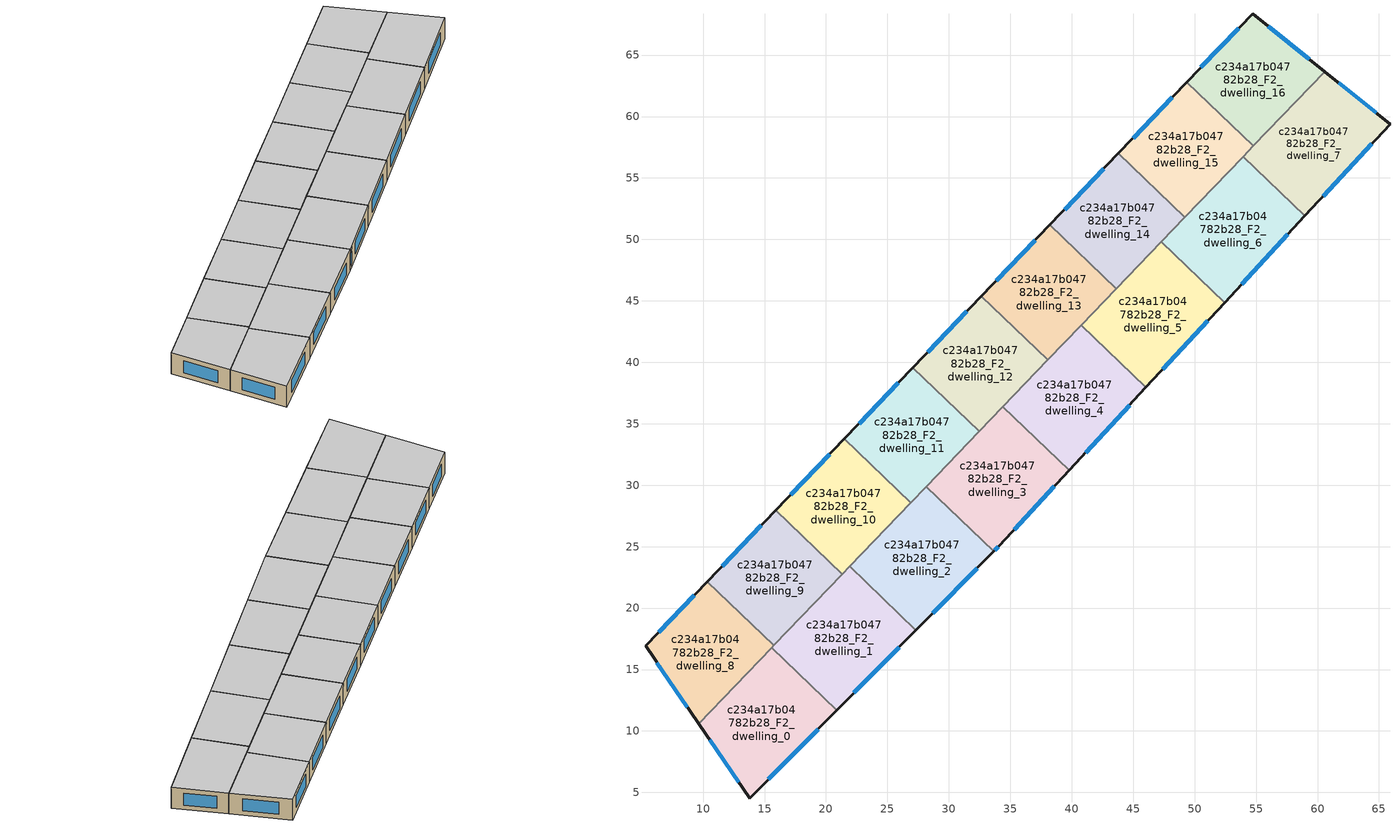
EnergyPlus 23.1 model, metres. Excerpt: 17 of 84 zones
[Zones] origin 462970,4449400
c234a17b04782b28_F2_dwelling_0
 floor to c234a17b04782b28_F1_dwelling_0 (EU_floor_Construction): 20.88,11.7 13.79,4.52 9.64,10.59 15.58,16.78 z6
 wall outside (EU_wall_Construction): 9.64,10.59 13.79,4.52 20.88,11.7 z6:9
 wall to c234a17b04782b28_F2_dwelling_1 (EU_wall_Construction): 20.88,11.7 15.58,16.78 z6:9
 wall to c234a17b04782b28_F2_dwelling_8 (EU_wall_Construction): 15.58,16.78 9.64,10.59 z6:9
 window (EU_Window_Construction): 15.31,6.06 19.36,10.16 / 10.53,9.29 12.9,5.82 z6.64:8.36
 ceiling to c234a17b04782b28_F3_dwelling_0 (EU_floor_Construction): 13.79,4.52 20.88,11.7 15.58,16.78 9.64,10.59 z9
c234a17b04782b28_F2_dwelling_1
 floor to c234a17b04782b28_F1_dwelling_1 (EU_floor_Construction): 27.32,18.21 20.88,11.7 15.58,16.78 21.93,23.39 z6
 wall outside (EU_wall_Construction): 20.88,11.7 27.32,18.21 z6:9
 wall to c234a17b04782b28_F2_dwelling_2 (EU_wall_Construction): 27.32,18.21 21.93,23.39 z6:9
 wall to c234a17b04782b28_F2_dwelling_9 (EU_wall_Construction): 21.33,22.77 15.76,16.96 z6:9
 wall to c234a17b04782b28_F2_dwelling_8 (EU_wall_Construction): 15.76,16.96 15.58,16.78 z6:9
 wall to c234a17b04782b28_F2_dwelling_10 (EU_wall_Construction): 21.93,23.39 21.33,22.77 z6:9
 window (EU_Window_Construction): 22.26,13.09 25.94,16.82 z6.64:8.36
 ceiling to c234a17b04782b28_F3_dwelling_1 (EU_floor_Construction): 20.88,11.7 27.32,18.21 21.93,23.39 15.58,16.78 z9
c234a17b04782b28_F2_dwelling_10
 floor to c234a17b04782b28_F1_dwelling_10 (EU_floor_Construction): 26.91,28.58 21.33,22.77 15.92,27.96 21.5,33.77 z6
 wall outside (EU_wall_Construction): 21.5,33.77 15.92,27.96 z6:9
 wall to c234a17b04782b28_F2_dwelling_9 (EU_wall_Construction): 15.92,27.96 21.33,22.77 z6:9
 wall to c234a17b04782b28_F2_dwelling_11 (EU_wall_Construction): 26.91,28.58 21.5,33.77 z6:9
 wall to c234a17b04782b28_F2_dwelling_2 (EU_wall_Construction): 21.93,23.39 26.91,28.58 z6:9
 window (EU_Window_Construction): 20.3,32.53 17.12,29.21 z6.64:8.36
 ceiling to c234a17b04782b28_F3_dwelling_10 (EU_floor_Construction): 21.33,22.77 26.91,28.58 21.5,33.77 15.92,27.96 z9
c234a17b04782b28_F2_dwelling_11
 floor to c234a17b04782b28_F1_dwelling_11 (EU_floor_Construction): 32.48,34.38 26.91,28.58 21.5,33.77 27.07,39.58 z6
 wall outside (EU_wall_Construction): 27.07,39.58 21.5,33.77 z6:9
 wall to c234a17b04782b28_F2_dwelling_12 (EU_wall_Construction): 32.48,34.38 27.07,39.58 z6:9
 wall to c234a17b04782b28_F2_dwelling_3 (EU_wall_Construction): 28.17,29.89 32.48,34.38 z6:9
 wall to c234a17b04782b28_F2_dwelling_2 (EU_wall_Construction): 26.91,28.57 28.17,29.89 z6:9
 window (EU_Window_Construction): 25.88,38.33 22.69,35.01 z6.64:8.36
 ceiling to c234a17b04782b28_F3_dwelling_11 (EU_floor_Construction): 26.91,28.58 32.48,34.38 27.07,39.58 21.5,33.77 z9
c234a17b04782b28_F2_dwelling_12
 floor to c234a17b04782b28_F1_dwelling_12 (EU_floor_Construction): 38.06,40.19 32.48,34.38 27.07,39.58 32.65,45.38 z6
 wall outside (EU_wall_Construction): 32.65,45.38 27.07,39.58 z6:9
 wall to c234a17b04782b28_F2_dwelling_13 (EU_wall_Construction): 38.06,40.19 32.65,45.38 z6:9
 wall to c234a17b04782b28_F2_dwelling_4 (EU_wall_Construction): 34.4,36.38 38.06,40.19 z6:9
 wall to c234a17b04782b28_F2_dwelling_3 (EU_wall_Construction): 32.48,34.38 34.4,36.38 z6:9
 window (EU_Window_Construction): 31.45,44.14 28.26,40.82 z6.64:8.36
 ceiling to c234a17b04782b28_F3_dwelling_12 (EU_floor_Construction): 32.48,34.38 38.06,40.19 32.65,45.38 27.07,39.58 z9
c234a17b04782b28_F2_dwelling_13
 floor to c234a17b04782b28_F1_dwelling_13 (EU_floor_Construction): 43.63,45.99 38.06,40.19 32.65,45.38 38.22,51.19 z6
 wall outside (EU_wall_Construction): 38.22,51.19 32.65,45.38 z6:9
 wall to c234a17b04782b28_F2_dwelling_14 (EU_wall_Construction): 43.63,45.99 38.22,51.19 z6:9
 wall to c234a17b04782b28_F2_dwelling_5 (EU_wall_Construction): 40.77,43.01 43.63,45.99 z6:9
 wall to c234a17b04782b28_F2_dwelling_4 (EU_wall_Construction): 38.06,40.19 40.77,43.01 z6:9
 window (EU_Window_Construction): 37.03,49.94 33.84,46.63 z6.64:8.36
 ceiling to c234a17b04782b28_F3_dwelling_13 (EU_floor_Construction): 38.06,40.19 43.63,45.99 38.22,51.19 32.65,45.38 z9
c234a17b04782b28_F2_dwelling_14
 floor to c234a17b04782b28_F1_dwelling_14 (EU_floor_Construction): 49.21,51.8 43.63,45.99 38.22,51.19 43.79,56.99 z6
 wall outside (EU_wall_Construction): 43.79,56.99 38.22,51.19 z6:9
 wall to c234a17b04782b28_F2_dwelling_15 (EU_wall_Construction): 49.21,51.8 43.79,56.99 z6:9
 wall to c234a17b04782b28_F2_dwelling_6 (EU_wall_Construction): 47.28,49.8 49.21,51.8 z6:9
 wall to c234a17b04782b28_F2_dwelling_5 (EU_wall_Construction): 43.63,45.99 47.28,49.8 z6:9
 window (EU_Window_Construction): 42.6,55.75 39.41,52.43 z6.64:8.36
 ceiling to c234a17b04782b28_F3_dwelling_14 (EU_floor_Construction): 43.63,45.99 49.21,51.8 43.79,56.99 38.22,51.19 z9
c234a17b04782b28_F2_dwelling_15
 floor to c234a17b04782b28_F1_dwelling_15 (EU_floor_Construction): 54.78,57.61 49.21,51.8 43.79,56.99 49.37,62.8 z6
 wall outside (EU_wall_Construction): 49.37,62.8 43.79,56.99 z6:9
 wall to c234a17b04782b28_F2_dwelling_16 (EU_wall_Construction): 54.78,57.61 49.37,62.8 z6:9
 wall to c234a17b04782b28_F2_dwelling_7 (EU_wall_Construction): 53.96,56.75 54.78,57.61 z6:9
 wall to c234a17b04782b28_F2_dwelling_6 (EU_wall_Construction): 49.21,51.8 53.95,56.75 z6:9
 window (EU_Window_Construction): 48.18,61.56 44.99,58.24 z6.64:8.36
 ceiling to c234a17b04782b28_F3_dwelling_15 (EU_floor_Construction): 49.21,51.8 54.78,57.61 49.37,62.8 43.79,56.99 z9
c234a17b04782b28_F2_dwelling_16
 floor to c234a17b04782b28_F1_dwelling_16 (EU_floor_Construction): 60.59,63.65 54.78,57.61 49.37,62.8 54.71,68.37 z6
 wall outside (EU_wall_Construction): 60.59,63.65 54.71,68.37 49.37,62.8 z6:9
 wall to c234a17b04782b28_F2_dwelling_7 (EU_wall_Construction): 54.78,57.61 60.59,63.65 z6:9
 window (EU_Window_Construction): 53.57,67.17 50.51,63.99 / 59.33,64.66 55.97,67.36 z6.64:8.36
 ceiling to c234a17b04782b28_F3_dwelling_16 (EU_floor_Construction): 54.78,57.61 60.59,63.65 54.71,68.37 49.37,62.8 z9
c234a17b04782b28_F2_dwelling_2
 floor to c234a17b04782b28_F1_dwelling_2 (EU_floor_Construction): 33.66,24.62 27.32,18.21 21.93,23.39 28.17,29.89 z6
 wall outside (EU_wall_Construction): 27.32,18.21 33.66,24.62 z6:9
 wall to c234a17b04782b28_F2_dwelling_3 (EU_wall_Construction): 33.66,24.62 28.17,29.89 z6:9
 window (EU_Window_Construction): 28.68,19.59 32.3,23.25 z6.64:8.36
 ceiling to c234a17b04782b28_F3_dwelling_2 (EU_floor_Construction): 27.32,18.21 33.66,24.62 28.17,29.89 21.93,23.39 z9
c234a17b04782b28_F2_dwelling_3
 floor to c234a17b04782b28_F1_dwelling_3 (EU_floor_Construction): 39.79,31.21 34.11,25.08 33.66,24.62 28.17,29.89 34.4,36.38 z6
 wall outside (EU_wall_Construction): 33.66,24.62 34.11,25.08 39.79,31.21 z6:9
 wall to c234a17b04782b28_F2_dwelling_4 (EU_wall_Construction): 39.79,31.21 34.4,36.38 z6:9
 window (EU_Window_Construction): 33.75,24.72 34.01,24.98 / 35.32,26.39 38.57,29.9 z6.64:8.36
 ceiling to c234a17b04782b28_F3_dwelling_3 (EU_floor_Construction): 34.11,25.08 39.79,31.21 34.4,36.38 28.17,29.89 33.66,24.62 z9
c234a17b04782b28_F2_dwelling_4
 floor to c234a17b04782b28_F1_dwelling_4 (EU_floor_Construction): 46.04,37.96 39.79,31.21 34.4,36.38 40.77,43.01 z6
 wall outside (EU_wall_Construction): 39.79,31.21 46.04,37.96 z6:9
 wall to c234a17b04782b28_F2_dwelling_5 (EU_wall_Construction): 46.04,37.96 40.77,43.01 z6:9
 window (EU_Window_Construction): 41.13,32.65 44.7,36.51 z6.64:8.36
 ceiling to c234a17b04782b28_F3_dwelling_4 (EU_floor_Construction): 39.79,31.21 46.04,37.96 40.77,43.01 34.4,36.38 z9
c234a17b04782b28_F2_dwelling_5
 floor to c234a17b04782b28_F1_dwelling_5 (EU_floor_Construction): 52.43,44.86 46.04,37.96 40.77,43.01 47.28,49.8 z6
 wall outside (EU_wall_Construction): 46.04,37.96 52.43,44.86 z6:9
 wall to c234a17b04782b28_F2_dwelling_6 (EU_wall_Construction): 52.43,44.86 47.28,49.8 z6:9
 window (EU_Window_Construction): 47.41,39.43 51.06,43.38 z6.64:8.36
 ceiling to c234a17b04782b28_F3_dwelling_5 (EU_floor_Construction): 46.04,37.96 52.43,44.86 47.28,49.8 40.77,43.01 z9
c234a17b04782b28_F2_dwelling_6
 floor to c234a17b04782b28_F1_dwelling_6 (EU_floor_Construction): 58.98,51.92 52.43,44.86 47.28,49.8 53.96,56.75 z6
 wall outside (EU_wall_Construction): 52.43,44.86 58.98,51.92 z6:9
 wall to c234a17b04782b28_F2_dwelling_7 (EU_wall_Construction): 58.98,51.92 53.96,56.75 z6:9
 window (EU_Window_Construction): 53.83,46.37 57.58,50.41 z6.64:8.36
 ceiling to c234a17b04782b28_F3_dwelling_6 (EU_floor_Construction): 52.43,44.86 58.98,51.92 53.96,56.75 47.28,49.8 z9
c234a17b04782b28_F2_dwelling_7
 floor to c234a17b04782b28_F1_dwelling_7 (EU_floor_Construction): 65.9,59.39 58.98,51.92 53.96,56.75 60.59,63.65 z6
 wall outside (EU_wall_Construction): 58.98,51.92 65.9,59.39 60.59,63.65 z6:9
 window (EU_Window_Construction): 64.76,60.3 61.72,62.74 / 60.46,53.52 64.42,57.79 z6.64:8.36
 ceiling to c234a17b04782b28_F3_dwelling_7 (EU_floor_Construction): 58.98,51.92 65.9,59.39 60.59,63.65 53.96,56.75 z9
c234a17b04782b28_F2_dwelling_8
 floor to c234a17b04782b28_F1_dwelling_8 (EU_floor_Construction): 15.76,16.96 9.64,10.59 5.31,16.92 10.35,22.16 z6
 wall outside (EU_wall_Construction): 10.35,22.16 5.31,16.92 9.64,10.59 z6:9
 wall to c234a17b04782b28_F2_dwelling_9 (EU_wall_Construction): 15.76,16.96 10.35,22.16 z6:9
 window (EU_Window_Construction): 6.24,15.56 8.71,11.95 / 9.27,21.03 6.39,18.04 z6.64:8.36
 ceiling to c234a17b04782b28_F3_dwelling_8 (EU_floor_Construction): 9.64,10.59 15.76,16.96 10.35,22.16 5.31,16.92 z9
c234a17b04782b28_F2_dwelling_9
 floor to c234a17b04782b28_F1_dwelling_9 (EU_floor_Construction): 21.33,22.77 15.76,16.96 10.35,22.16 15.92,27.96 z6
 wall outside (EU_wall_Construction): 15.92,27.96 10.35,22.16 z6:9
 window (EU_Window_Construction): 14.73,26.72 11.54,23.4 z6.64:8.36
 ceiling to c234a17b04782b28_F3_dwelling_9 (EU_floor_Construction): 15.76,16.96 21.33,22.77 15.92,27.96 10.35,22.16 z9
[Building]
EU S2 Campaign: North Axis=0; Terrain=City; Solar Distribution=FullExterior
[Site:Location]
Yerevan-Zvartnots.Intl.AP: Latitude=40.15; Longitude=44.383; Time Zone=4; Elevation=854
[SizingPeriod:WeatherFileDays]
AnnualSizingPeriod: Begin Month=1; Begin Day of Month=1; End Month=12; End Day of Month=31; Day of Week for Start Day=Monday; Use Weather File Daylight Saving Period=No; Use Weather File Rain and Snow Indicators=No
[MATERIAL]
EU_InternalMass_Material: Roughness=MediumRough; Thickness=0.1; Conductivity=1; Density=1800; Specific Heat=900; Thermal Absorptance=0.9; Solar Absorptance=0.7; Visible Absorptance=0.7
[MATERIAL:NOMASS] Roughness=MediumRough; Thermal Absorptance=0.9; Solar Absorptance=0.7; Visible Absorptance=0.7
Name | Thermal Resistance
EU_wall_NoMass | 1.05043
EU_floor_NoMass | 0.478065
[WINDOWMATERIAL:SIMPLEGLAZINGSYSTEM]
EU_Window_SimpleGlazing: UFactor=2.5566; Solar Heat Gain Coefficient=0.75; Visible Transmittance=0.75
[CONSTRUCTION]
EU_wall_Construction: EU_wall_NoMass
EU_floor_Construction: EU_floor_NoMass
EU_Window_Construction: EU_Window_SimpleGlazing
EU_InternalMass_Construction: EU_InternalMass_Material
[ZONE] Type=1; Multiplier=1; Ceiling Height=autocalculate; Floor Area=autocalculate; Part of Total Floor Area=Yes
Name | Volume
c234a17b04782b28_F2_dwelling_0 | 203.754
c234a17b04782b28_F2_dwelling_1 | 203.744
c234a17b04782b28_F2_dwelling_10; c234a17b04782b28_F2_dwelling_15 | 181.117
c234a17b04782b28_F2_dwelling_11; c234a17b04782b28_F2_dwelling_12 | 181.118
c234a17b04782b28_F2_dwelling_13 | 181.135
c234a17b04782b28_F2_dwelling_14; c234a17b04782b28_F2_dwelling_9 | 181.119
c234a17b04782b28_F2_dwelling_16; c234a17b04782b28_F2_dwelling_8 | 181.127
c234a17b04782b28_F2_dwelling_2 | 203.778
c234a17b04782b28_F2_dwelling_3 | 203.737
c234a17b04782b28_F2_dwelling_4 | 203.74
c234a17b04782b28_F2_dwelling_5 | 203.725
c234a17b04782b28_F2_dwelling_6 | 203.745
c234a17b04782b28_F2_dwelling_7 | 203.758
[INTERNALMASS] Construction=EU_InternalMass_Construction
Name | Zone or ZoneList | Surface Area
c234a17b04782b28_F2_dwelling_0_EU_InternalMass | c234a17b04782b28_F2_dwelling_0 | 67.9181
c234a17b04782b28_F2_dwelling_1_EU_InternalMass | c234a17b04782b28_F2_dwelling_1 | 67.9149
c234a17b04782b28_F2_dwelling_2_EU_InternalMass | c234a17b04782b28_F2_dwelling_2 | 67.9259
c234a17b04782b28_F2_dwelling_3_EU_InternalMass | c234a17b04782b28_F2_dwelling_3 | 67.9124
c234a17b04782b28_F2_dwelling_4_EU_InternalMass | c234a17b04782b28_F2_dwelling_4 | 67.9133
c234a17b04782b28_F2_dwelling_5_EU_InternalMass | c234a17b04782b28_F2_dwelling_5 | 67.9083
c234a17b04782b28_F2_dwelling_6_EU_InternalMass | c234a17b04782b28_F2_dwelling_6 | 67.9153
c234a17b04782b28_F2_dwelling_7_EU_InternalMass | c234a17b04782b28_F2_dwelling_7 | 67.9191
c234a17b04782b28_F2_dwelling_8_EU_InternalMass | c234a17b04782b28_F2_dwelling_8 | 60.3756
c234a17b04782b28_F2_dwelling_9_EU_InternalMass | c234a17b04782b28_F2_dwelling_9 | 60.3729
c234a17b04782b28_F2_dwelling_10_EU_InternalMass | c234a17b04782b28_F2_dwelling_10 | 60.3725
c234a17b04782b28_F2_dwelling_11_EU_InternalMass | c234a17b04782b28_F2_dwelling_11 | 60.3725
c234a17b04782b28_F2_dwelling_12_EU_InternalMass | c234a17b04782b28_F2_dwelling_12 | 60.3729
c234a17b04782b28_F2_dwelling_13_EU_InternalMass | c234a17b04782b28_F2_dwelling_13 | 60.3784
c234a17b04782b28_F2_dwelling_14_EU_InternalMass | c234a17b04782b28_F2_dwelling_14 | 60.3729
c234a17b04782b28_F2_dwelling_15_EU_InternalMass | c234a17b04782b28_F2_dwelling_15 | 60.3726
c234a17b04782b28_F2_dwelling_16_EU_InternalMass | c234a17b04782b28_F2_dwelling_16 | 60.3758
[OTHEREQUIPMENT] Fuel Type=Electricity; Design Level Calculation Method=Watts/Area; Power per Zone Floor Area=1; Fraction Latent=0; Fraction Radiant=0; Fraction Lost=0; Carbon Dioxide Generation Rate=0; EndUse Subcategory=EU_Step8_InternalGains
Name | Zone or ZoneList or Space or SpaceList | Schedule
EU_Step8_InternalGain_c234a17b04782b28_F2_dwelling_0_f000 | c234a17b04782b28_F2_dwelling_0 | EU_Step8_GainSchedule_c234a17b04782b28_F2_dwelling_0_f000
EU_Step8_InternalGain_c234a17b04782b28_F2_dwelling_1_f000 | c234a17b04782b28_F2_dwelling_1 | EU_Step8_GainSchedule_c234a17b04782b28_F2_dwelling_1_f000
EU_Step8_InternalGain_c234a17b04782b28_F2_dwelling_2_f000 | c234a17b04782b28_F2_dwelling_2 | EU_Step8_GainSchedule_c234a17b04782b28_F2_dwelling_2_f000
EU_Step8_InternalGain_c234a17b04782b28_F2_dwelling_3_f000 | c234a17b04782b28_F2_dwelling_3 | EU_Step8_GainSchedule_c234a17b04782b28_F2_dwelling_3_f000
EU_Step8_InternalGain_c234a17b04782b28_F2_dwelling_4_f000 | c234a17b04782b28_F2_dwelling_4 | EU_Step8_GainSchedule_c234a17b04782b28_F2_dwelling_4_f000
EU_Step8_InternalGain_c234a17b04782b28_F2_dwelling_5_f000 | c234a17b04782b28_F2_dwelling_5 | EU_Step8_GainSchedule_c234a17b04782b28_F2_dwelling_5_f000
EU_Step8_InternalGain_c234a17b04782b28_F2_dwelling_6_f000 | c234a17b04782b28_F2_dwelling_6 | EU_Step8_GainSchedule_c234a17b04782b28_F2_dwelling_6_f000
EU_Step8_InternalGain_c234a17b04782b28_F2_dwelling_7_f000 | c234a17b04782b28_F2_dwelling_7 | EU_Step8_GainSchedule_c234a17b04782b28_F2_dwelling_7_f000
EU_Step8_InternalGain_c234a17b04782b28_F2_dwelling_8_f000 | c234a17b04782b28_F2_dwelling_8 | EU_Step8_GainSchedule_c234a17b04782b28_F2_dwelling_8_f000
EU_Step8_InternalGain_c234a17b04782b28_F2_dwelling_9_f000 | c234a17b04782b28_F2_dwelling_9 | EU_Step8_GainSchedule_c234a17b04782b28_F2_dwelling_9_f000
EU_Step8_InternalGain_c234a17b04782b28_F2_dwelling_10_f000 | c234a17b04782b28_F2_dwelling_10 | EU_Step8_GainSchedule_c234a17b04782b28_F2_dwelling_10_f000
EU_Step8_InternalGain_c234a17b04782b28_F2_dwelling_11_f000 | c234a17b04782b28_F2_dwelling_11 | EU_Step8_GainSchedule_c234a17b04782b28_F2_dwelling_11_f000
EU_Step8_InternalGain_c234a17b04782b28_F2_dwelling_12_f000 | c234a17b04782b28_F2_dwelling_12 | EU_Step8_GainSchedule_c234a17b04782b28_F2_dwelling_12_f000
EU_Step8_InternalGain_c234a17b04782b28_F2_dwelling_13_f000 | c234a17b04782b28_F2_dwelling_13 | EU_Step8_GainSchedule_c234a17b04782b28_F2_dwelling_13_f000
EU_Step8_InternalGain_c234a17b04782b28_F2_dwelling_14_f000 | c234a17b04782b28_F2_dwelling_14 | EU_Step8_GainSchedule_c234a17b04782b28_F2_dwelling_14_f000
EU_Step8_InternalGain_c234a17b04782b28_F2_dwelling_15_f000 | c234a17b04782b28_F2_dwelling_15 | EU_Step8_GainSchedule_c234a17b04782b28_F2_dwelling_15_f000
EU_Step8_InternalGain_c234a17b04782b28_F2_dwelling_16_f000 | c234a17b04782b28_F2_dwelling_16 | EU_Step8_GainSchedule_c234a17b04782b28_F2_dwelling_16_f000
[ZONEVENTILATION:DESIGNFLOWRATE] Schedule=EU_AlwaysOn; Design Flow Rate Calculation Method=AirChanges/Hour; Air Changes per Hour=0.557805; Ventilation Type=Natural; Fan Pressure Rise=0; Fan Total Efficiency=1; Constant Term Coefficient=1; Temperature Term Coefficient=0; Velocity Term Coefficient=0; Velocity Squared Term Coefficient=0; Minimum Indoor Temperature=-100; Maximum Indoor Temperature=100; Delta Temperature=-100; Minimum Outdoor Temperature=-100; Maximum Outdoor Temperature=100; Maximum Wind Speed=40
Name | Zone or ZoneList or Space or SpaceList
EU_ConstantAir_c234a17b04782b28_F2_dwelling_0 | c234a17b04782b28_F2_dwelling_0
EU_ConstantAir_c234a17b04782b28_F2_dwelling_1 | c234a17b04782b28_F2_dwelling_1
EU_ConstantAir_c234a17b04782b28_F2_dwelling_2 | c234a17b04782b28_F2_dwelling_2
EU_ConstantAir_c234a17b04782b28_F2_dwelling_3 | c234a17b04782b28_F2_dwelling_3
EU_ConstantAir_c234a17b04782b28_F2_dwelling_4 | c234a17b04782b28_F2_dwelling_4
EU_ConstantAir_c234a17b04782b28_F2_dwelling_5 | c234a17b04782b28_F2_dwelling_5
EU_ConstantAir_c234a17b04782b28_F2_dwelling_6 | c234a17b04782b28_F2_dwelling_6
EU_ConstantAir_c234a17b04782b28_F2_dwelling_7 | c234a17b04782b28_F2_dwelling_7
EU_ConstantAir_c234a17b04782b28_F2_dwelling_8 | c234a17b04782b28_F2_dwelling_8
EU_ConstantAir_c234a17b04782b28_F2_dwelling_9 | c234a17b04782b28_F2_dwelling_9
EU_ConstantAir_c234a17b04782b28_F2_dwelling_10 | c234a17b04782b28_F2_dwelling_10
EU_ConstantAir_c234a17b04782b28_F2_dwelling_11 | c234a17b04782b28_F2_dwelling_11
EU_ConstantAir_c234a17b04782b28_F2_dwelling_12 | c234a17b04782b28_F2_dwelling_12
EU_ConstantAir_c234a17b04782b28_F2_dwelling_13 | c234a17b04782b28_F2_dwelling_13
EU_ConstantAir_c234a17b04782b28_F2_dwelling_14 | c234a17b04782b28_F2_dwelling_14
EU_ConstantAir_c234a17b04782b28_F2_dwelling_15 | c234a17b04782b28_F2_dwelling_15
EU_ConstantAir_c234a17b04782b28_F2_dwelling_16 | c234a17b04782b28_F2_dwelling_16
[HVACTEMPLATE:THERMOSTAT] Constant Heating Setpoint=20; Constant Cooling Setpoint=50
EU_HeatOnly_c234a17b04782b28_F0_dwelling_14; EU_HeatOnly_c234a17b04782b28_F0_dwelling_15; EU_HeatOnly_c234a17b04782b28_F0_dwelling_16; EU_HeatOnly_c234a17b04782b28_F1_dwelling_0; EU_HeatOnly_c234a17b04782b28_F1_dwelling_1; EU_HeatOnly_c234a17b04782b28_F1_dwelling_2; EU_HeatOnly_c234a17b04782b28_F1_dwelling_3; EU_HeatOnly_c234a17b04782b28_F1_dwelling_4; EU_HeatOnly_c234a17b04782b28_F1_dwelling_5; EU_HeatOnly_c234a17b04782b28_F1_dwelling_6; EU_HeatOnly_c234a17b04782b28_F1_dwelling_7; EU_HeatOnly_c234a17b04782b28_F1_dwelling_8; EU_HeatOnly_c234a17b04782b28_F1_dwelling_9; EU_HeatOnly_c234a17b04782b28_F1_dwelling_10; EU_HeatOnly_c234a17b04782b28_F1_dwelling_11; EU_HeatOnly_c234a17b04782b28_F1_dwelling_12; EU_HeatOnly_c234a17b04782b28_F1_dwelling_13; EU_HeatOnly_c234a17b04782b28_F1_dwelling_14; EU_HeatOnly_c234a17b04782b28_F1_dwelling_15; EU_HeatOnly_c234a17b04782b28_F1_dwelling_16; EU_HeatOnly_c234a17b04782b28_F2_dwelling_0; EU_HeatOnly_c234a17b04782b28_F2_dwelling_1; EU_HeatOnly_c234a17b04782b28_F2_dwelling_2; EU_HeatOnly_c234a17b04782b28_F2_dwelling_3; EU_HeatOnly_c234a17b04782b28_F2_dwelling_4; EU_HeatOnly_c234a17b04782b28_F2_dwelling_5; EU_HeatOnly_c234a17b04782b28_F2_dwelling_6; EU_HeatOnly_c234a17b04782b28_F2_dwelling_7; EU_HeatOnly_c234a17b04782b28_F2_dwelling_8; EU_HeatOnly_c234a17b04782b28_F2_dwelling_9; EU_HeatOnly_c234a17b04782b28_F2_dwelling_10; EU_HeatOnly_c234a17b04782b28_F2_dwelling_11; EU_HeatOnly_c234a17b04782b28_F2_dwelling_12; EU_HeatOnly_c234a17b04782b28_F2_dwelling_13; EU_HeatOnly_c234a17b04782b28_F2_dwelling_14; EU_HeatOnly_c234a17b04782b28_F2_dwelling_15; EU_HeatOnly_c234a17b04782b28_F2_dwelling_16; EU_HeatOnly_c234a17b04782b28_F3_dwelling_0; EU_HeatOnly_c234a17b04782b28_F3_dwelling_1; EU_HeatOnly_c234a17b04782b28_F3_dwelling_2; EU_HeatOnly_c234a17b04782b28_F3_dwelling_3; EU_HeatOnly_c234a17b04782b28_F3_dwelling_4; EU_HeatOnly_c234a17b04782b28_F3_dwelling_5; EU_HeatOnly_c234a17b04782b28_F3_dwelling_6; EU_HeatOnly_c234a17b04782b28_F3_dwelling_7; EU_HeatOnly_c234a17b04782b28_F3_dwelling_8; EU_HeatOnly_c234a17b04782b28_F3_dwelling_9; EU_HeatOnly_c234a17b04782b28_F3_dwelling_10; EU_HeatOnly_c234a17b04782b28_F3_dwelling_11; EU_HeatOnly_c234a17b04782b28_F3_dwelling_12; EU_HeatOnly_c234a17b04782b28_F3_dwelling_13; EU_HeatOnly_c234a17b04782b28_F3_dwelling_14; EU_HeatOnly_c234a17b04782b28_F3_dwelling_15; EU_HeatOnly_c234a17b04782b28_F3_dwelling_16; EU_HeatOnly_c234a17b04782b28_F4_dwelling_0; EU_HeatOnly_c234a17b04782b28_F4_dwelling_1; EU_HeatOnly_c234a17b04782b28_F4_dwelling_2; EU_HeatOnly_c234a17b04782b28_F4_dwelling_3; EU_HeatOnly_c234a17b04782b28_F4_dwelling_4; EU_HeatOnly_c234a17b04782b28_F4_dwelling_5; EU_HeatOnly_c234a17b04782b28_F4_dwelling_6; EU_HeatOnly_c234a17b04782b28_F4_dwelling_7; EU_HeatOnly_c234a17b04782b28_F4_dwelling_8; EU_HeatOnly_c234a17b04782b28_F4_dwelling_9; EU_HeatOnly_c234a17b04782b28_F4_dwelling_10; EU_HeatOnly_c234a17b04782b28_F4_dwelling_11; EU_HeatOnly_c234a17b04782b28_F4_dwelling_12; EU_HeatOnly_c234a17b04782b28_F4_dwelling_13; EU_HeatOnly_c234a17b04782b28_F4_dwelling_14; EU_HeatOnly_c234a17b04782b28_F4_dwelling_15
[HVACTEMPLATE:ZONE:IDEALLOADSAIRSYSTEM] System Availability Schedule=EU_AlwaysOn; Maximum Heating Supply Air Temperature=50; Minimum Cooling Supply Air Temperature=13; Maximum Heating Supply Air Humidity Ratio=0.0156; Minimum Cooling Supply Air Humidity Ratio=0.0077; Heating Limit=NoLimit; Cooling Limit=NoLimit; Heating Availability Schedule=EU_AlwaysOn; Cooling Availability Schedule=EU_CoolingOff; Dehumidification Control Type=ConstantSensibleHeatRatio; Cooling Sensible Heat Ratio=0.7; Dehumidification Setpoint=60; Humidification Control Type=None; Humidification Setpoint=30; Outdoor Air Method=None; Outdoor Air Flow Rate per Person=0.00944; Outdoor Air Flow Rate per Zone Floor Area=0; Outdoor Air Flow Rate per Zone=0; Demand Controlled Ventilation Type=None; Outdoor Air Economizer Type=NoEconomizer; Heat Recovery Type=None; Sensible Heat Recovery Effectiveness=0.7; Latent Heat Recovery Effectiveness=0.65
Name | Template Thermostat
c234a17b04782b28_F2_dwelling_0 | EU_HeatOnly_c234a17b04782b28_F2_dwelling_0
c234a17b04782b28_F2_dwelling_1 | EU_HeatOnly_c234a17b04782b28_F2_dwelling_1
c234a17b04782b28_F2_dwelling_2 | EU_HeatOnly_c234a17b04782b28_F2_dwelling_2
c234a17b04782b28_F2_dwelling_3 | EU_HeatOnly_c234a17b04782b28_F2_dwelling_3
c234a17b04782b28_F2_dwelling_4 | EU_HeatOnly_c234a17b04782b28_F2_dwelling_4
c234a17b04782b28_F2_dwelling_5 | EU_HeatOnly_c234a17b04782b28_F2_dwelling_5
c234a17b04782b28_F2_dwelling_6 | EU_HeatOnly_c234a17b04782b28_F2_dwelling_6
c234a17b04782b28_F2_dwelling_7 | EU_HeatOnly_c234a17b04782b28_F2_dwelling_7
c234a17b04782b28_F2_dwelling_8 | EU_HeatOnly_c234a17b04782b28_F2_dwelling_8
c234a17b04782b28_F2_dwelling_9 | EU_HeatOnly_c234a17b04782b28_F2_dwelling_9
c234a17b04782b28_F2_dwelling_10 | EU_HeatOnly_c234a17b04782b28_F2_dwelling_10
c234a17b04782b28_F2_dwelling_11 | EU_HeatOnly_c234a17b04782b28_F2_dwelling_11
c234a17b04782b28_F2_dwelling_12 | EU_HeatOnly_c234a17b04782b28_F2_dwelling_12
c234a17b04782b28_F2_dwelling_13 | EU_HeatOnly_c234a17b04782b28_F2_dwelling_13
c234a17b04782b28_F2_dwelling_14 | EU_HeatOnly_c234a17b04782b28_F2_dwelling_14
c234a17b04782b28_F2_dwelling_15 | EU_HeatOnly_c234a17b04782b28_F2_dwelling_15
c234a17b04782b28_F2_dwelling_16 | EU_HeatOnly_c234a17b04782b28_F2_dwelling_16
[SIZING:ZONE] Zone Cooling Design Supply Air Temperature Input Method=SupplyAirTemperature; Zone Cooling Design Supply Air Temperature=13; Zone Heating Design Supply Air Temperature Input Method=SupplyAirTemperature; Zone Heating Design Supply Air Temperature=50; Zone Cooling Design Supply Air Humidity Ratio=0.008; Zone Heating Design Supply Air Humidity Ratio=0.008; Cooling Design Air Flow Method=DesignDay; Cooling Design Air Flow Rate=0; Cooling Minimum Air Flow per Zone Floor Area=0.000762; Cooling Minimum Air Flow=0; Cooling Minimum Air Flow Fraction=0.2; Heating Design Air Flow Method=DesignDay; Heating Design Air Flow Rate=0; Heating Maximum Air Flow per Zone Floor Area=0.002032; Heating Maximum Air Flow=0.141576; Heating Maximum Air Flow Fraction=0.3; Account for Dedicated Outdoor Air System=No; Dedicated Outdoor Air System Control Strategy=NeutralSupplyAir; Dedicated Outdoor Air Low Setpoint Temperature for Design=autosize; Dedicated Outdoor Air High Setpoint Temperature for Design=autosize; Zone Load Sizing Method=Sensible Load Only No Latent Load; Zone Latent Cooling Design Supply Air Humidity Ratio Input Method=HumidityRatioDifference; Zone Cooling Design Supply Air Humidity Ratio Difference=0.005; Zone Latent Heating Design Supply Air Humidity Ratio Input Method=HumidityRatioDifference; Zone Humidification Design Supply Air Humidity Ratio Difference=0.005
c234a17b04782b28_F2_dwelling_0; c234a17b04782b28_F2_dwelling_1; c234a17b04782b28_F2_dwelling_2; c234a17b04782b28_F2_dwelling_3; c234a17b04782b28_F2_dwelling_4; c234a17b04782b28_F2_dwelling_5; c234a17b04782b28_F2_dwelling_6; c234a17b04782b28_F2_dwelling_7; c234a17b04782b28_F2_dwelling_8; c234a17b04782b28_F2_dwelling_9; c234a17b04782b28_F2_dwelling_10; c234a17b04782b28_F2_dwelling_11; c234a17b04782b28_F2_dwelling_12; c234a17b04782b28_F2_dwelling_13; c234a17b04782b28_F2_dwelling_14; c234a17b04782b28_F2_dwelling_15; c234a17b04782b28_F2_dwelling_16
[SCHEDULE:CONSTANT]
Name | Hourly Value
EU_AlwaysOn | 1
EU_CoolingOff | 0
[SCHEDULE:FILE] Column Number=1; Rows to Skip at Top=0; Number of Hours of Data=8760; Column Separator=Comma; Interpolate to Timestep=No; Minutes per Item=60; Adjust Schedule for Daylight Savings=Yes
Name | File
EU_Step8_GainSchedule_c234a17b04782b28_F2_dwelling_0_f000 | ../../schedules/c234a17b04782b28/c234a17b04782b28_F2_dwelling_0_f000_gain.csv
EU_Step8_GainSchedule_c234a17b04782b28_F2_dwelling_1_f000 | ../../schedules/c234a17b04782b28/c234a17b04782b28_F2_dwelling_1_f000_gain.csv
EU_Step8_GainSchedule_c234a17b04782b28_F2_dwelling_2_f000 | ../../schedules/c234a17b04782b28/c234a17b04782b28_F2_dwelling_2_f000_gain.csv
EU_Step8_GainSchedule_c234a17b04782b28_F2_dwelling_3_f000 | ../../schedules/c234a17b04782b28/c234a17b04782b28_F2_dwelling_3_f000_gain.csv
EU_Step8_GainSchedule_c234a17b04782b28_F2_dwelling_4_f000 | ../../schedules/c234a17b04782b28/c234a17b04782b28_F2_dwelling_4_f000_gain.csv
EU_Step8_GainSchedule_c234a17b04782b28_F2_dwelling_5_f000 | ../../schedules/c234a17b04782b28/c234a17b04782b28_F2_dwelling_5_f000_gain.csv
EU_Step8_GainSchedule_c234a17b04782b28_F2_dwelling_6_f000 | ../../schedules/c234a17b04782b28/c234a17b04782b28_F2_dwelling_6_f000_gain.csv
EU_Step8_GainSchedule_c234a17b04782b28_F2_dwelling_7_f000 | ../../schedules/c234a17b04782b28/c234a17b04782b28_F2_dwelling_7_f000_gain.csv
EU_Step8_GainSchedule_c234a17b04782b28_F2_dwelling_8_f000 | ../../schedules/c234a17b04782b28/c234a17b04782b28_F2_dwelling_8_f000_gain.csv
EU_Step8_GainSchedule_c234a17b04782b28_F2_dwelling_9_f000 | ../../schedules/c234a17b04782b28/c234a17b04782b28_F2_dwelling_9_f000_gain.csv
EU_Step8_GainSchedule_c234a17b04782b28_F2_dwelling_10_f000 | ../../schedules/c234a17b04782b28/c234a17b04782b28_F2_dwelling_10_f000_gain.csv
EU_Step8_GainSchedule_c234a17b04782b28_F2_dwelling_11_f000 | ../../schedules/c234a17b04782b28/c234a17b04782b28_F2_dwelling_11_f000_gain.csv
EU_Step8_GainSchedule_c234a17b04782b28_F2_dwelling_12_f000 | ../../schedules/c234a17b04782b28/c234a17b04782b28_F2_dwelling_12_f000_gain.csv
EU_Step8_GainSchedule_c234a17b04782b28_F2_dwelling_13_f000 | ../../schedules/c234a17b04782b28/c234a17b04782b28_F2_dwelling_13_f000_gain.csv
EU_Step8_GainSchedule_c234a17b04782b28_F2_dwelling_14_f000 | ../../schedules/c234a17b04782b28/c234a17b04782b28_F2_dwelling_14_f000_gain.csv
EU_Step8_GainSchedule_c234a17b04782b28_F2_dwelling_15_f000 | ../../schedules/c234a17b04782b28/c234a17b04782b28_F2_dwelling_15_f000_gain.csv
EU_Step8_GainSchedule_c234a17b04782b28_F2_dwelling_16_f000 | ../../schedules/c234a17b04782b28/c234a17b04782b28_F2_dwelling_16_f000_gain.csv
